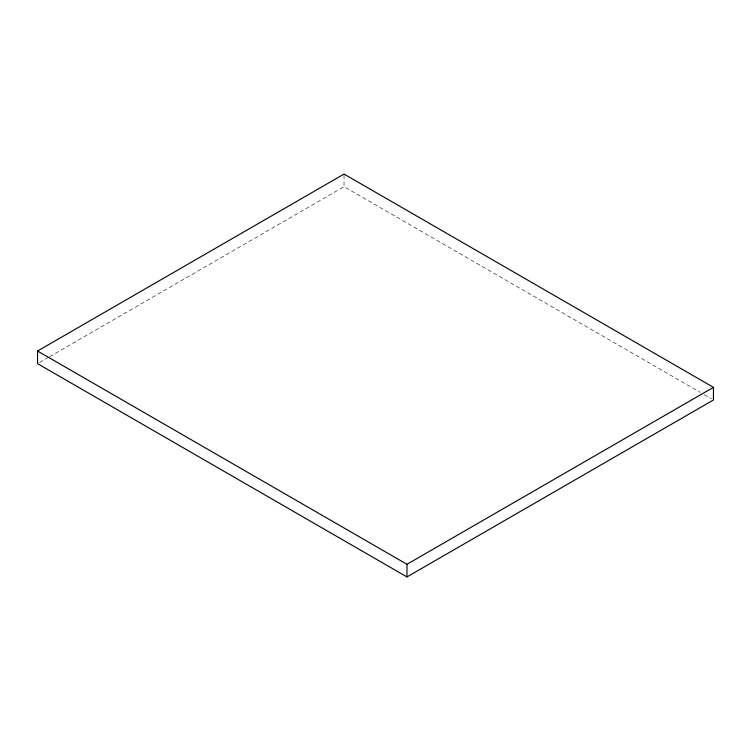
<?xml version="1.0" encoding="UTF-8"?>
<svg xmlns="http://www.w3.org/2000/svg" width="751" height="751" viewBox="0 0 751 751"><rect width="100%" height="100%" fill="white"/><g stroke="black" fill="none" stroke-linecap="round" stroke-linejoin="round"><path stroke-width="0.56" stroke-dasharray="3.75 2.82" d="M39.578 362.48L48.712 357.204M49.726 356.622L344.033 186.699L700.261 392.36M704.316 394.707L711.422 398.809M344.033 175.218L344.033 186.699"/><path stroke-width="1.13" d="M37.55 351.017L344.033 174.072L713.45 387.347L713.45 399.983L406.967 576.928L37.55 363.653L37.55 351.017L406.967 564.301L713.45 387.347M406.967 564.301L406.967 576.928"/></g></svg>
